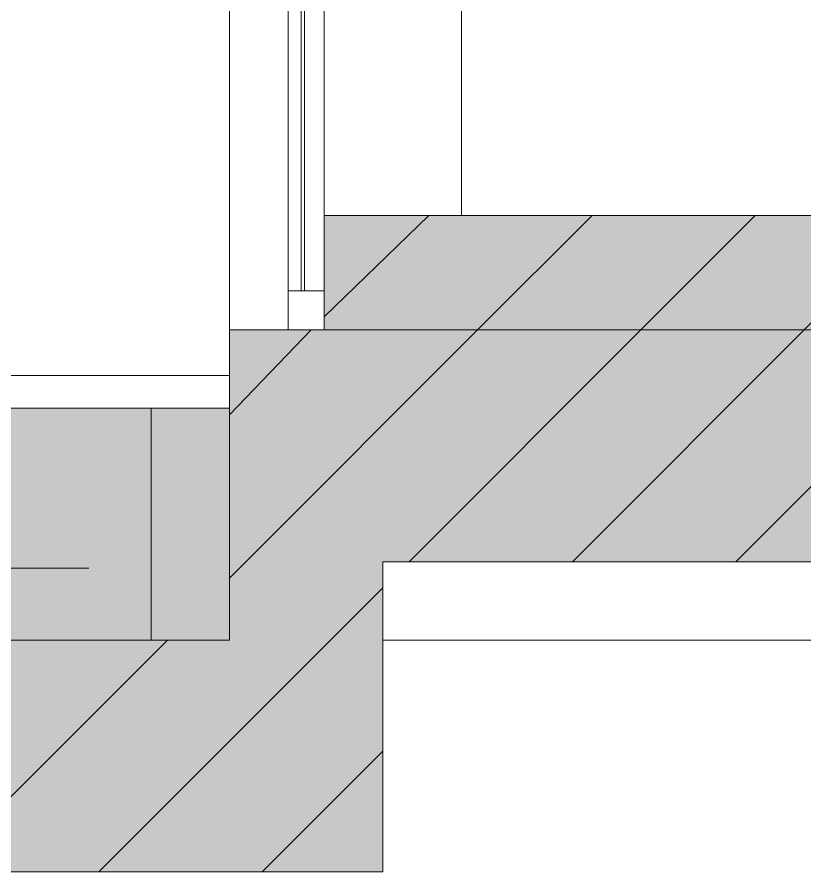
# Model space of a CAD drawing. Extents: x -187 to 52, y -9 to 65.
# Drawn here: x -132.639 to -131.619, y 34.796 to 35.903 of the extents above; entities that cross this region are included whole.
import ezdxf

# ---------------------------------------------------------------- set-up
doc = ezdxf.new("R2010")
doc.units = 0
doc.header["$MEASUREMENT"] = 0
doc.layers.add('PDF4_Geometría', color=7, linetype='Continuous')
doc.layers.add('PDF4_Rellenos sólidos', color=7, linetype='Continuous', true_color=0xffffff)

msp = doc.modelspace()

# ---------------------------------------------------------------- hatches: boundary and pattern name
at = {"layer": 'PDF4_Rellenos sólidos', "transparency": 33554559}
for points in [[(-132.2411, 35.6455), (-132.2411, 35.4975), (-131.0147, 35.4975), (-131.0147, 35.6455)], [(-132.3638, 35.1973), (-132.3638, 34.7955), (-132.165, 34.7955), (-132.165, 35.1973)]]:
    msp.add_hatch(color=256, dxfattribs=at).paths.add_polyline_path(points)
h = msp.add_hatch(color=256, dxfattribs=at)
h.paths.add_polyline_path([(-128.38, 35.1973), (-128.38, 35.4975), (-132.3638, 35.4975), (-132.3638, 35.1973)])
h.paths.add_polyline_path([(-127.8175, 35.4975), (-127.8175, 35.1973), (-123.9225, 35.1973), (-123.9225, 35.4975)])
h = msp.add_hatch(color=256, dxfattribs=at)
h.paths.add_polyline_path([(-132.3638, 35.0958), (-132.3638, 35.396), (-134.9181, 35.396), (-134.9181, 35.0958)])
h.paths.add_polyline_path([(-123.9225, 35.396), (-123.9225, 35.0958), (-121.7192, 35.0958), (-121.7192, 35.396)])
h = msp.add_hatch(color=256, dxfattribs=at)
h.paths.add_polyline_path([(-132.3638, 34.7955), (-132.3638, 35.0958), (-134.9181, 35.0958), (-134.9181, 34.7955)])
h.paths.add_polyline_path([(-123.9225, 35.0958), (-123.9225, 34.7955), (-121.7192, 34.7955), (-121.7192, 35.0958)])

# ---------------------------------------------------------------- linework, layer by layer
at = {"layer": 'PDF4_Geometría', "lineweight": 9}
for points in [[(-132.2877, 35.4975), (-132.3638, 35.4975), (-132.3638, 42.7885)], [(-132.0635, 35.6455), (-132.0635, 40.6908), (-129.7164, 40.6908), (-129.7164, 41.6889), (-132.0635, 41.6889), (-132.0635, 42.0399), (-132.0635, 42.2387), (-132.0635, 42.2471), (-132.0635, 35.6455), (-132.2411, 35.6455)], [(-132.2707, 36.9185), (-132.2877, 36.9185), (-132.2877, 35.5483), (-132.2877, 36.9185)], [(-132.2411, 36.0304), (-132.2411, 36.9185), (-132.2411, 36.0304), (-132.2411, 36.9185), (-132.2411, 35.5483)], [(-132.3638, 35.1761), (-132.3426, 35.1973), (-132.0424, 35.4975), (-131.8943, 35.6455)], [(-132.2411, 35.5144), (-132.1058, 35.6455)], [(-132.1312, 35.1973), (-131.8309, 35.4975), (-131.6829, 35.6455)], [(-131.9197, 35.1973), (-131.6195, 35.4975), (-131.4714, 35.6455)], [(-131.7083, 35.1973), (-131.408, 35.4975), (-131.26, 35.6455)], [(-132.3638, 35.3876), (-132.258, 35.4975)], [(-132.3638, 35.396), (-132.7655, 35.396), (-132.7655, 35.4383), (-133.1631, 35.4383), (-133.1631, 35.396), (-133.5648, 35.396), (-133.5648, 35.4383), (-133.9624, 35.4383), (-133.9624, 35.396), (-133.9624, 35.4383), (-134.3641, 35.4383), (-134.3641, 35.396), (-134.7617, 35.396), (-134.7617, 35.4383), (-134.3641, 35.4383), (-134.3641, 35.396), (-133.9624, 35.396), (-133.5648, 35.396), (-133.5648, 35.4383), (-133.1631, 35.4383), (-133.1631, 35.396), (-132.7655, 35.396), (-132.7655, 35.4383), (-132.3638, 35.4383)], [(-132.165, 35.0958), (-132.165, 35.1973), (-128.2362, 35.1973), (-128.2658, 35.1973), (-128.3123, 35.1973), (-128.3461, 35.1973), (-128.3758, 35.1973), (-128.3927, 35.1973), (-128.3969, 35.1973), (-128.3927, 35.1973), (-128.3758, 35.1973), (-128.3461, 35.1973), (-128.3123, 35.1973), (-128.2658, 35.1973), (-128.2277, 35.1973), (-128.27, 35.1973), (-128.3081, 35.1973), (-128.3419, 35.1973), (-128.3631, 35.1973), (-128.38, 35.1973)], [(-132.5329, 34.7955), (-132.3638, 34.9647), (-132.165, 35.1634)], [(-132.3638, 35.0958), (-134.9181, 35.0958), (-134.9943, 35.0958)], [(-132.7444, 34.7955), (-132.4441, 35.0958)], [(-132.3215, 34.7955), (-132.165, 34.952)], [(-135.2099, 34.7955), (-135.2057, 34.7955), (-135.1973, 34.7955), (-135.2015, 34.7955), (-135.2099, 34.7955), (-135.2184, 34.7955), (-135.2269, 34.7955), (-132.3638, 34.7955)]]:
    msp.add_lwpolyline(points, dxfattribs=at)
at = {"layer": 'PDF4_Geometría', "lineweight": 20}
for points in [[(-132.2707, 38.3945), (-132.2707, 35.5483), (-132.2665, 35.5483), (-132.2665, 38.3945)], [(-132.2411, 35.6455), (-131.0147, 35.6455), (-131.0147, 35.4975), (-132.2411, 35.4975)], [(-132.2877, 35.5483), (-132.2411, 35.5483), (-132.2411, 35.4975), (-132.2877, 35.4975)]]:
    msp.add_lwpolyline(points, close=True, dxfattribs=at)
at = {"layer": 'PDF4_Geometría', "lineweight": 9}
for points in [[(-132.2877, 36.9185), (-132.2877, 35.5483)], [(-128.2362, 35.0958), (-132.165, 35.0958)]]:
    msp.add_lwpolyline(points, close=True, dxfattribs=at)
at = {"layer": 'PDF4_Geometría', "lineweight": 20}
msp.add_lwpolyline([(-135.0873, 35.4975), (-135.2099, 35.4975), (-135.2099, 35.0958), (-134.9943, 35.0958), (-135.2099, 35.0958), (-135.2099, 34.7955), (-134.9181, 34.7955), (-132.3638, 34.7955), (-132.165, 34.7955), (-132.165, 35.1973), (-128.38, 35.1973), (-128.38, 35.4975), (-128.38, 35.9754), (-128.5322, 35.9754), (-128.5322, 35.4975), (-132.3638, 35.4975), (-132.3638, 35.1973), (-132.3638, 35.0958)], dxfattribs=at)
at = {"layer": 'PDF4_Geometría', "color": 9, "lineweight": 9, "true_color": 0xc0c0c0}
msp.add_lwpolyline([(-132.3638, 35.0958), (-134.9181, 35.0958), (-134.9943, 35.0958), (-134.9943, 35.396), (-134.9181, 35.396), (-132.3638, 35.396)], close=True, dxfattribs=at)
for points in [[(-132.4653, 35.0958), (-132.4653, 35.396)], [(-133.18, 35.1888), (-132.5456, 35.1888)]]:
    msp.add_lwpolyline(points, dxfattribs=at)

doc.saveas('drawing.dxf')
